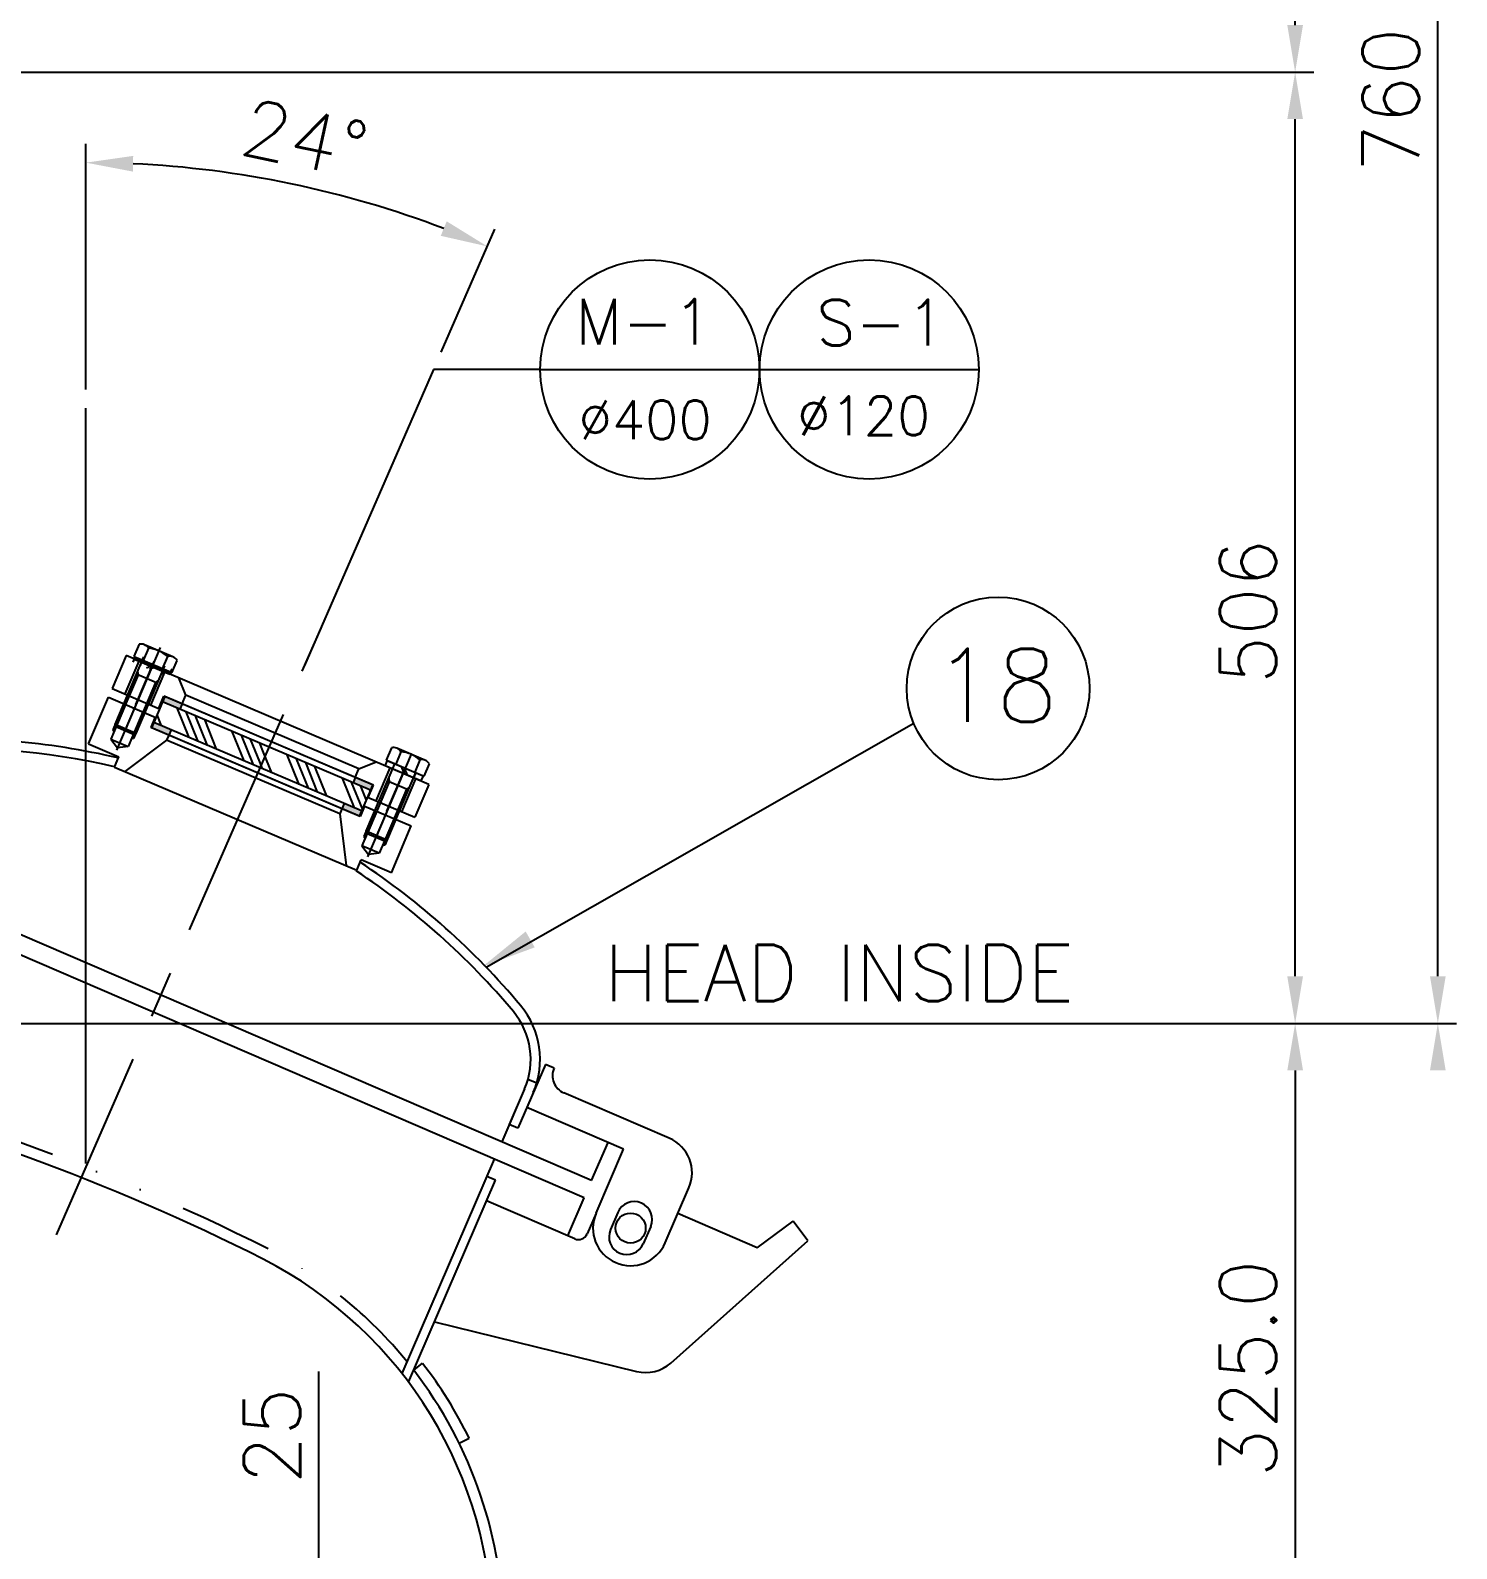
# Model space of a CAD drawing. Extents: x -31592 to 52943, y -66971 to 88202.
# Drawn here: x 1797 to 2555, y 4461 to 5268 of the extents above; entities that cross this region are included whole.
import ezdxf

# ---------------------------------------------------------------- set-up
doc = ezdxf.new("R2010")
doc.units = 0
doc.header["$LTSCALE"] = 100
doc.header["$MEASUREMENT"] = 0
for name, pattern in [('CADRA_SOLID', [0]), ('CENTER', [2, 1.25, -0.25, 0.25, -0.25]), ('DIVIDE', [1.25, 0.5, -0.25, 0, -0.25, 0, -0.25]), ('HIDDEN', [0.375, 0.25, -0.125])]:
    doc.linetypes.add(name, pattern=pattern)
doc.layers.get('0').update_dxf_attribs({"linetype": 'CONTINUOUS'})
for name, color, linetype in [('1', 1, 'CENTER'), ('29', 4, 'CADRA_SOLID'), ('3', 3, 'CADRA_SOLID'), ('4', 4, 'CONTINUOUS'), ('CENTER', 1, 'CENTER'), ('DIM', 4, 'CONTINUOUS'), ('HIDDEN', 2, 'HIDDEN'), ('L1', 1, 'CENTER'), ('L3', 3, 'CONTINUOUS'), ('REV', 7, 'CONTINUOUS')]:
    doc.layers.add(name, color=color, linetype=linetype)
doc.styles.add('ROMANS', font='romans.shx')
doc.dimstyles.get("Standard").update_dxf_attribs({"dimscale": 10, "dimtxt": 3, "dimasz": 2.5, "dimexe": 1, "dimexo": 1, "dimgap": 1, "dimtad": 1, "dimdec": 1, "dimzin": 0, "dimdsep": 46, "dimtxsty": 'ROMANS', "dimcen": 1, "dimclrd": 256, "dimclre": 256, "dimclrt": 256, "dimadec": 0, "dimazin": 0, "dimtfac": 1, "dimtdec": 1, "dimtmove": 0, "dimatfit": 3, "dimfxl": 1, "dimtolj": 1, "dimtzin": 0, "dimlwd": -1, "dimlwe": -1, "dimarcsym": 0})

# ---------------------------------------------------------------- blocks, each defined once
blk = doc.blocks.new('*D111')
at = {"layer": '4', "linetype": 'Continuous', "transparency": 16777216}
for p, q in [((1826.79, 5076.84), (1826.79, 5207.42)), ((2015.55, 5096.62), (2044.1, 5162.09))]:
    blk.add_line(p, q, dxfattribs=at)
blk.add_arc((1826.79, 4663.87), 533.55, 69.11897, 87.31509, dxfattribs=at)
for points in [[(1851.69, 5192.67), (1851.88, 5201), (1826.79, 5197.42)], [(2018.54, 5166.23), (2015.39, 5158.52), (2040.11, 5152.92)]]:
    blk.add_solid(points, dxfattribs=at)
at = {"layer": '4', "linetype": 'Continuous', "lineweight": -2, "transparency": 16777216, "insert": (1943.19, 5210.15), "char_height": 30, "attachment_point": 5, "rotation": 347.97118, "style": 'ROMANS'}
blk.add_mtext('\\A1;24°', dxfattribs=at)
blk = doc.blocks.new('*D119')
at = {"layer": '29', "transparency": 16777216}
for p, q in [((1563.28, 5245.57), (2479.54, 5245.57)), ((2469.54, 4764.89), (2469.54, 5220.57)), ((1405.98, 4739.89), (2479.54, 4739.89))]:
    blk.add_line(p, q, dxfattribs=at)
for points in [[(2465.37, 5220.57), (2473.71, 5220.57), (2469.54, 5245.57)], [(2465.37, 4764.89), (2473.71, 4764.89), (2469.54, 4739.89)]]:
    blk.add_solid(points, dxfattribs=at)
at = {"layer": '29', "lineweight": -2, "transparency": 16777216, "insert": (2444.54, 4958.78), "char_height": 30, "attachment_point": 5, "rotation": 90, "style": 'ROMANS'}
blk.add_mtext('\\A1;506', dxfattribs=at)
blk = doc.blocks.new('*D120')
at = {"layer": '29', "transparency": 16777216}
for p, q in [((1429.98, 5466.07), (2479.54, 5466.07)), ((2469.54, 5270.57), (2469.54, 5441.07)), ((1563.28, 5245.57), (2479.54, 5245.57))]:
    blk.add_line(p, q, dxfattribs=at)
for points in [[(2465.37, 5441.07), (2473.71, 5441.07), (2469.54, 5466.07)], [(2465.37, 5270.57), (2473.71, 5270.57), (2469.54, 5245.57)]]:
    blk.add_solid(points, dxfattribs=at)
at = {"layer": '29', "lineweight": -2, "transparency": 16777216, "insert": (2444.54, 5364.41), "char_height": 30, "attachment_point": 5, "rotation": 90, "style": 'ROMANS'}
blk.add_mtext('\\A1;220.5', dxfattribs=at)
blk = doc.blocks.new('*D121')
at = {"layer": '29', "transparency": 16777216}
for p, q in [((1422.28, 5500.07), (2555.38, 5500.07)), ((2545.38, 4764.89), (2545.38, 5475.07)), ((1399.66, 4739.89), (2555.38, 4739.89))]:
    blk.add_line(p, q, dxfattribs=at)
for points in [[(2541.22, 5475.07), (2549.55, 5475.07), (2545.38, 5500.07)], [(2541.22, 4764.89), (2549.55, 4764.89), (2545.38, 4739.89)]]:
    blk.add_solid(points, dxfattribs=at)
at = {"layer": '29', "lineweight": -2, "transparency": 16777216, "insert": (2520.38, 5230.74), "char_height": 30, "attachment_point": 5, "rotation": 90, "style": 'ROMANS'}
blk.add_mtext('\\A1;760', dxfattribs=at)

msp = doc.modelspace()

# ---------------------------------------------------------------- hatches: boundary and pattern name
at = {"layer": 'DIM', "lineweight": -2}
h = msp.add_hatch(color=256, dxfattribs=at)
h.paths.add_polyline_path([(1968.73, 4867.8), (1969.91, 4870.56), (1979.11, 4866.65), (1977.94, 4863.88)])
h.paths.add_polyline_path([(1877.88, 4909.69), (1876.71, 4906.93), (1867.51, 4910.85), (1868.68, 4913.61)])
h = msp.add_hatch(color=256, dxfattribs=at)
h.paths.add_polyline_path([(1962.86, 4853.99), (1964.04, 4856.76), (1973.24, 4852.84), (1972.06, 4850.08)])
h.paths.add_polyline_path([(1872.01, 4895.89), (1870.84, 4893.13), (1861.64, 4897.04), (1862.81, 4899.8)])

# ---------------------------------------------------------------- linework, layer by layer
at = {"color": 1, "linetype": 'CENTER', "lineweight": -2}
msp.add_line((2011.55, 5087.46), (1810.95, 4627.56), dxfattribs=at)
at = {"linetype": 'Continuous', "lineweight": -2}
for p, q in [((2095.58, 4656.31), (1636.37, 4854.1)), ((2091.63, 4647.13), (1632.41, 4844.92)), ((2071.01, 4718.07), (2056.37, 4684.09)), ((2075.6, 4716.09), (2071.01, 4718.07)), ((2075.6, 4716.09), (2075.6, 4716.09)), ((2066.37, 4708.09), (2061.74, 4710.09)), ((2059.96, 4705.05), (2047.83, 4676.88)), ((2059.96, 4705.05), (2051.78, 4686.06)), ((2136.86, 4678.82), (2080.83, 4702.95)), ((2112.55, 4672.95), (2061.12, 4695.11)), ((2056.37, 4684.09), (2051.78, 4686.06)), ((2056.37, 4684.09), (2051.78, 4686.06)), ((2095.58, 4656.31), (2104.29, 4676.52)), ((1994.78, 4553.72), (2043.87, 4667.7)), ((2097.92, 4638.97), (2112.55, 4672.95)), ((2044.51, 4656.53), (2039.91, 4658.51)), ((1998.26, 4549.17), (2044.51, 4656.53)), ((2134.65, 4623.15), (2147.31, 4652.54)), ((2086.6, 4625.34), (2039.76, 4645.51)), ((2082.93, 4626.92), (2091.63, 4647.13)), ((2097.92, 4638.97), (2093.17, 4627.95)), ((2109.54, 4639.41), (2105.58, 4630.23)), ((2183.63, 4620.57), (2141.38, 4638.76)), ((2183.63, 4620.57), (2202.65, 4634.75)), ((2210.47, 4624.25), (2202.65, 4634.75)), ((2126.99, 4631.9), (2123.03, 4622.71)), ((2137.59, 4559.32), (2210.47, 4624.25)), ((2012.07, 4581.22), (2119.51, 4554.83)), ((2000.99, 4555.51), (2005.75, 4559.17))]:
    msp.add_line(p, q, dxfattribs=at)
at = {"color": 7, "lineweight": -2}
msp.add_line((2025.12, 4516.73), (2030.5, 4519.38), dxfattribs=at)
at = {"linetype": 'Continuous', "lineweight": -2}
msp.add_circle((2116.29, 4631.06), 8, dxfattribs=at)
for centre, radius, start, end in [((1754.03, 4495.29), 396, 76.87852, 93.4907), ((1754.03, 4495.29), 391, 77.00665, 93.4907), ((1754.03, 4495.29), 391, 39.90472, 56.38877), ((1754.03, 4495.29), 396, 39.90472, 56.51522), ((2023.59, 4720.72), 39.6, 336.69771, 39.90472), ((2023.59, 4720.72), 44.6, 336.69771, 39.90472), ((2084.79, 4712.13), 10, 156.69771, 246.69771), ((2128.94, 4660.45), 20, 336.69771, 66.69771), ((2118.26, 4635.65), 9.5, 336.69771, 156.69771), ((2116.29, 4631.06), 20, 156.69771, 336.69771), ((2088.58, 4629.93), 5, 246.69771, 336.69771), ((2114.31, 4626.47), 9.5, 156.69771, 336.69771), ((2124.29, 4574.25), 20, 256.1989, 311.69771)]:
    msp.add_arc(centre, radius, start, end, dxfattribs=at)
at = {"color": 7, "lineweight": -2}
for centre, radius, start, end in [((1392.82, 3564.04), 1175.85, 63.30969, 89.97769), ((1818.31, 4414.93), 224.51, 0, 62.79018), ((1818.31, 4414.93), 230.51, 0, 37.57869), ((1818.31, 4414.93), 236.51, 26.20825, 37.57869)]:
    msp.add_arc(centre, radius, start, end, dxfattribs=at)
at = {"layer": '29', "lineweight": -2}
for p, q in [((1826.79, 4665.37), (1826.79, 5066.84)), ((1405.98, 4739.89), (2479.54, 4739.89)), ((1405.98, 4739.89), (2410.71, 4739.89)), ((1405.98, 4739.89), (2479.54, 4739.89)), ((1405.98, 4739.89), (2555.38, 4739.89)), ((2469.54, 4714.89), (2469.54, 4439.89)), ((1950.65, 4439.89), (1950.65, 4554.89))]:
    msp.add_line(p, q, dxfattribs=at)
for points in [[(2465.37, 4714.89), (2473.71, 4714.89), (2469.54, 4739.89)], [(2541.22, 4714.89), (2549.55, 4714.89), (2545.38, 4739.89)]]:
    msp.add_solid(points, dxfattribs=at)
at = {"layer": '3', "linetype": 'DIVIDE', "lineweight": -2}
for centre, radius, start, end in [((1392.82, 3564.04), 1181.85, 63.30969, 78.14909), ((1818.31, 4414.93), 230.51, 38.99173, 62.79018)]:
    msp.add_arc(centre, radius, start, end, dxfattribs=at)
at = {"layer": '4', "linetype": 'Continuous', "lineweight": -2}
msp.add_line((2011.55, 5087.46), (1942.94, 4930.17), dxfattribs=at)
at = {"layer": '4', "lineweight": -2}
for p, q in [((2068.24, 5087.46), (2011.55, 5087.46)), ((2068.24, 5087.46), (2184.79, 5087.46)), ((2184.79, 5087.46), (2301.34, 5087.46)), ((2039.46, 4769.78), (2266.79, 4899.38))]:
    msp.add_line(p, q, dxfattribs=at)
for centre, radius in [((2126.51, 5087.46), 58.28), ((2243.06, 5087.46), 58.28), ((2311.67, 4917.93), 48.56)]:
    msp.add_circle(centre, radius, dxfattribs=at)
msp.add_solid([(2065.32, 4780.29), (2060.51, 4788.72), (2037.6, 4770.07)], dxfattribs=at)
at = {"layer": 'CENTER', "lineweight": -2}
for p, q in [((1866.21, 4939.75), (1847.36, 4895.41)), ((1853.31, 4909.4), (1863, 4932.2)), ((1862.33, 4930.64), (1861.09, 4927.72)), ((1853.61, 4910.11), (1842.98, 4885.11)), ((1999.65, 4883), (1980.79, 4838.66)), ((1986.74, 4852.66), (1996.44, 4875.45)), ((1996.52, 4875.64), (1995.27, 4872.71)), ((1987.05, 4853.37), (1976.41, 4828.36))]:
    msp.add_line(p, q, dxfattribs=at)
at = {"layer": 'DIM', "lineweight": -2}
for p, q in [((1855, 4941.43), (1852.2, 4934.85)), ((1873, 4934.7), (1857.86, 4941.14)), ((1852.82, 4934.59), (1851.64, 4931.83)), ((1852.2, 4934.85), (1872.39, 4926.27)), ((1852.39, 4933.57), (1871.35, 4925.51)), ((1871.78, 4926.53), (1852.82, 4934.59)), ((1860.05, 4939.29), (1857.25, 4932.71)), ((1870.14, 4934.99), (1867.34, 4928.41)), ((1872.39, 4926.27), (1875.19, 4932.85)), ((1862.9, 4930.3), (1858.96, 4928.72)), ((1864.46, 4929.64), (1860.52, 4928.05)), ((1871.35, 4925.51), (1872.53, 4928.27)), ((1881.6, 4891.81), (1875.25, 4907.55)), ((1866.95, 4898.04), (1864.57, 4903.95)), ((1886.48, 4889.74), (1880.13, 4905.48)), ((1891.36, 4887.66), (1885.01, 4903.4)), ((1896.24, 4885.59), (1889.89, 4901.33)), ((1910.88, 4879.36), (1904.53, 4895.1)), ((1915.76, 4877.29), (1909.41, 4893.03)), ((1919.14, 4878.94), (1914.29, 4890.95)), ((1921.21, 4883.82), (1919.17, 4888.87)), ((1925.52, 4873.14), (1921.21, 4883.82)), ((1989.19, 4886.43), (1986.39, 4879.85)), ((1994.23, 4884.28), (1991.44, 4877.7)), ((2007.18, 4879.7), (1992.04, 4886.14)), ((1920.64, 4875.21), (1919.14, 4878.94)), ((1940.16, 4866.91), (1933.81, 4882.65)), ((1945.04, 4864.83), (1938.69, 4880.57)), ((1949.92, 4862.76), (1943.57, 4878.5)), ((1954.8, 4860.68), (1948.45, 4876.42)), ((1985.83, 4876.83), (1987, 4879.59)), ((2004.79, 4868.77), (1985.83, 4876.83)), ((1986.39, 4879.85), (2006.58, 4871.26)), ((1987, 4879.59), (2005.96, 4871.53)), ((1994.32, 4876.48), (1995.91, 4872.54)), ((1995.88, 4875.81), (1997.47, 4871.88)), ((2004.33, 4879.99), (2001.53, 4873.41)), ((2006.58, 4871.26), (2009.38, 4877.84)), ((1969.44, 4854.46), (1963.09, 4870.2)), ((1973.7, 4853.92), (1967.97, 4868.12)), ((2005.96, 4871.53), (2004.79, 4868.77)), ((1975.77, 4858.8), (1972.86, 4866.04)), ((1977.85, 4863.68), (1977.74, 4863.97))]:
    msp.add_line(p, q, dxfattribs=at)
for centre, radius, start, end in [((1855.96, 4936.67), 4.86, 32.5771, 101.3456), ((1858.32, 4921.22), 18.15, 49.3734, 84.5493), ((1871.1, 4930.23), 4.86, 32.5771, 101.3456), ((1990.14, 4881.67), 4.86, 32.5771, 101.3456), ((1992.51, 4866.22), 18.15, 49.3734, 84.5493), ((2005.28, 4875.23), 4.86, 32.5771, 101.3456)]:
    msp.add_arc(centre, radius, start, end, dxfattribs=at)
at = {"layer": 'HIDDEN', "lineweight": -2}
for p, q in [((1856.68, 4932.95), (1855.51, 4930.19)), ((1867.91, 4928.17), (1866.74, 4925.41)), ((1990.87, 4877.94), (1989.69, 4875.18)), ((2002.1, 4873.17), (2000.92, 4870.41))]:
    msp.add_line(p, q, dxfattribs=at)
at = {"layer": 'L1', "lineweight": -2}
for p, q in [((1842.24, 4898.71), (1857.53, 4934.65)), ((1868.57, 4929.95), (1853.29, 4894.02)), ((1846.96, 4909.8), (1841.09, 4896)), ((1858, 4905.11), (1852.13, 4891.3)), ((1841.09, 4896), (1842.01, 4895.61)), ((1841.09, 4896), (1841.78, 4895.08)), ((1842.74, 4897.47), (1842.24, 4898.71)), ((1853.29, 4894.02), (1842.24, 4898.71)), ((1852.04, 4893.52), (1842.74, 4897.47)), ((1852.13, 4891.3), (1850.99, 4891.16)), ((1851.21, 4891.7), (1852.13, 4891.3)), ((1853.29, 4894.02), (1852.04, 4893.52)), ((1975.68, 4841.97), (1990.96, 4877.9)), ((2002, 4873.21), (1986.72, 4837.27)), ((1980.39, 4853.06), (1974.52, 4839.25)), ((1991.44, 4848.36), (1985.57, 4834.56)), ((1975.44, 4838.86), (1974.52, 4839.25)), ((1974.52, 4839.25), (1975.22, 4838.33)), ((1976.18, 4840.72), (1975.68, 4841.97)), ((1986.72, 4837.27), (1975.68, 4841.97)), ((1985.48, 4836.77), (1976.18, 4840.72)), ((1985.57, 4834.56), (1984.42, 4834.42)), ((1985.57, 4834.56), (1984.65, 4834.95)), ((1986.72, 4837.27), (1985.48, 4836.77))]:
    msp.add_line(p, q, dxfattribs=at)
at = {"layer": 'L3', "lineweight": -2}
for p, q in [((1847.54, 4914.99), (1854.97, 4932.48)), ((1854.48, 4925.08), (1842.74, 4897.47)), ((1864.66, 4920.75), (1853.61, 4925.45)), ((1854.25, 4926.96), (1854.48, 4925.08)), ((1861.34, 4909.12), (1868.78, 4926.61)), ((1863.78, 4921.12), (1852.04, 4893.52)), ((1865.3, 4922.26), (1863.78, 4921.12)), ((1847.88, 4909.41), (1840.05, 4891.01)), ((1857.08, 4905.5), (1849.26, 4887.09)), ((1840.05, 4891.01), (1843.52, 4886.4)), ((1840.05, 4891.01), (1849.26, 4887.09)), ((1849.26, 4887.09), (1843.52, 4886.4)), ((1980.97, 4858.25), (1988.41, 4875.73)), ((1987.92, 4868.33), (1976.18, 4840.72)), ((1998.09, 4864.01), (1987.05, 4868.7)), ((1987.69, 4870.21), (1987.92, 4868.33)), ((1994.77, 4852.38), (2002.21, 4869.86)), ((1997.22, 4864.38), (1985.48, 4836.77)), ((1998.73, 4865.52), (1997.22, 4864.38)), ((1981.31, 4852.67), (1973.49, 4834.26)), ((1990.52, 4848.75), (1982.69, 4830.35)), ((1973.49, 4834.26), (1976.96, 4829.65)), ((1982.69, 4830.35), (1973.49, 4834.26)), ((1982.69, 4830.35), (1976.96, 4829.65))]:
    msp.add_line(p, q, dxfattribs=at)
at = {"layer": 'REV', "lineweight": -2}
for p, q in [((1848.07, 4935.41), (1840.63, 4917.93)), ((2009.11, 4866.93), (1848.07, 4935.41)), ((1879.84, 4914.3), (1876.14, 4923.48)), ((1840.63, 4917.93), (1865.94, 4907.17)), ((1828.11, 4888.48), (1838.68, 4913.33)), ((1838.68, 4913.33), (1863.98, 4902.56)), ((1867.51, 4910.85), (1862.81, 4899.8)), ((1865.48, 4907.36), (1868.22, 4913.8)), ((1868.68, 4913.61), (1867.51, 4910.85)), ((1977.94, 4863.88), (1867.51, 4910.85)), ((1977.94, 4863.88), (1867.51, 4910.85)), ((1979.57, 4866.45), (1868.22, 4913.8)), ((1979.11, 4866.65), (1868.68, 4913.61)), ((1877.88, 4909.69), (1876.71, 4906.93)), ((1877.88, 4909.69), (1879.84, 4914.3)), ((1971.86, 4875.16), (1879.84, 4914.3)), ((1863.52, 4902.76), (1861.18, 4897.24)), ((1862.81, 4899.8), (1861.64, 4897.04)), ((1973.24, 4852.84), (1862.81, 4899.8)), ((1973.24, 4852.84), (1862.81, 4899.8)), ((1972.52, 4849.89), (1861.18, 4897.24)), ((1972.06, 4850.08), (1861.64, 4897.04)), ((1870.84, 4893.13), (1869.66, 4890.37)), ((1872.01, 4895.89), (1870.84, 4893.13)), ((1828.11, 4888.48), (1844.22, 4881.63)), ((1869.66, 4890.37), (1847.52, 4873.71)), ((1961.69, 4851.23), (1869.66, 4890.37)), ((1841.87, 4876.11), (1844.22, 4881.63)), ((1841.87, 4876.11), (1970.7, 4821.32)), ((1969.91, 4870.56), (1971.86, 4875.16)), ((1971.86, 4875.16), (1981.04, 4878.86)), ((1969.91, 4870.56), (1968.73, 4867.8)), ((2009.11, 4866.93), (2001.68, 4849.44)), ((1977.94, 4863.88), (1973.24, 4852.84)), ((1976.37, 4860.2), (2001.68, 4849.44)), ((1976.83, 4860.01), (1979.57, 4866.45)), ((1979.11, 4866.65), (1977.94, 4863.88)), ((1962.86, 4853.99), (1961.69, 4851.23)), ((1961.69, 4851.23), (1965.05, 4823.73)), ((1964.04, 4856.76), (1962.86, 4853.99)), ((1973.24, 4852.84), (1972.06, 4850.08)), ((1974.87, 4855.41), (1972.52, 4849.89)), ((1974.41, 4855.6), (1999.72, 4844.84)), ((1989.15, 4819.99), (1999.72, 4844.84)), ((1970.7, 4821.32), (1973.05, 4826.84)), ((1989.15, 4819.99), (1973.05, 4826.84))]:
    msp.add_line(p, q, dxfattribs=at)

# ---------------------------------------------------------------- texts
at = {"layer": '1', "color": 4, "lineweight": -2, "style": 'ROMANS'}
msp.add_text('HEAD INSIDE', height=30, dxfattribs=at).set_placement((2102.31, 4751.71))
at = {"layer": '29', "lineweight": -2, "char_height": 30, "attachment_point": 5, "rotation": 90, "style": 'ROMANS'}
for s, insert in [('\\A1;325.0', (2444.54, 4556.38)), ('\\A1;25', (1925.65, 4520.61))]:
    msp.add_mtext(s, dxfattribs=dict(at, insert=insert))
at = {"layer": '4', "lineweight": -2, "style": 'ROMANS'}
for s, height, p in [('M-1', 24.281, (2086.92, 5100.7)), ('S-1', 24.281, (2215.01, 5100.28)), ('%%C400', 20.639, (2088.66, 5050.42)), ('%%C120', 20.639, (2204.84, 5052.54))]:
    msp.add_text(s, height=height, dxfattribs=at).set_placement(p)
at = {"layer": '4', "color": 7, "lineweight": -2, "style": 'ROMANS'}
msp.add_text('18', height=38.85, dxfattribs=at).set_placement((2277.08, 4900.2))

# ---------------------------------------------------------------- dimensions: what is measured, and where the dimension line sits
at = {"layer": '29', "lineweight": -2}
for base, p1, p2, text, picture, middle in [((2545.38, 5500.07), (1389.66, 4739.89), (1412.28, 5500.07), '760', '*D121', (2545.38, 5230.74)), ((2469.54, 5245.57), (1395.98, 4739.89), (1553.28, 5245.57), '506', '*D119', (2469.54, 4958.78))]:
    dim = msp.add_linear_dim(base=base, p1=p1, p2=p2, angle=90, text=text, dimstyle='Standard', dxfattribs=at)
    dim.commit()
    dim.dimension.update_dxf_attribs({"geometry": picture, "text_midpoint": middle, "dimtype": 160})
dim = msp.add_linear_dim(base=(2469.54, 5466.07), p1=(1553.28, 5245.57), p2=(1419.98, 5466.07), angle=90, dimstyle='Standard', dxfattribs=at)
dim.commit()
dim.dimension.update_dxf_attribs({"geometry": '*D120', "text_midpoint": (2469.54, 5364.41), "dimtype": 160})
at = {"layer": '4', "linetype": 'Continuous', "lineweight": -2}
dim = msp.add_angular_dim_2l(base=(1899.71, 5192.41), line1=((1826.79, 4665.37), (1826.79, 5066.84)), line2=((2011.55, 5087.46), (1810.95, 4627.56)), dimstyle='Standard', dxfattribs=at)
dim.commit()
dim.dimension.update_dxf_attribs({"geometry": '*D111', "text_midpoint": (1937.98, 5185.7), "dimtype": 162})

doc.saveas('drawing.dxf')
